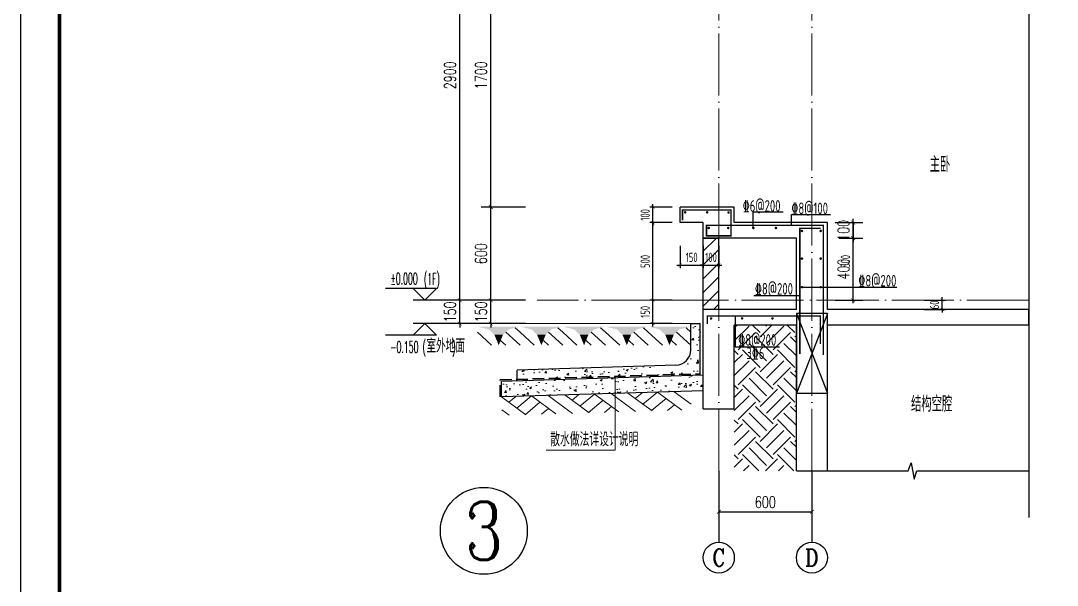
# Model space of a CAD drawing. Extents: x -1058961 to 23600, y -449123 to 2751847.
# Drawn here: x -105561 to -98879, y -34740 to -31101 of the extents above; entities that cross this region are included whole.
import ezdxf
from ezdxf.enums import TextEntityAlignment as Align

# ---------------------------------------------------------------- set-up
doc = ezdxf.new("R2010")
doc.units = 0
doc.header["$LTSCALE"] = 1000
doc.linetypes.add('DASH', pattern=[0.35, 0.25, -0.1])
doc.linetypes.add('DOTE', pattern=[2.42, 2, -0.2, 0.02, -0.2])
doc.layers.get('0').update_dxf_attribs({"linetype": 'CONTINUOUS'})
doc.layers.get('DEFPOINTS').update_dxf_attribs({"linetype": 'CONTINUOUS'})
for name, color, linetype in [('A-AXIS_TEXT', 7, 'CONTINUOUS'), ('AXIS', 3, 'CONTINUOUS'), ('COLUMN', 4, 'CONTINUOUS'), ('DIM', 2, 'CONTINUOUS'), ('DIM_ELEV', 3, 'CONTINUOUS'), ('DIM_SYMB', 3, 'CONTINUOUS'), ('PUB_DIM', 3, 'CONTINUOUS'), ('PUB_TEXT', 2, 'CONTINUOUS'), ('REIN', 6, 'CONTINUOUS'), ('S-大样-砼线', 7, 'CONTINUOUS'), ('S-引出线', 40, 'CONTINUOUS'), ('TEXT', 2, 'CONTINUOUS'), ('WALL', 5, 'CONTINUOUS'), ('yichutu', 7, 'CONTINUOUS')]:
    doc.layers.add(name, color=color, linetype=linetype)
for name, color, linetype, lineweight in [('AXIS_TEXT', 7, 'CONTINUOUS', 20), ('DOTE', 19, 'DOTE', 9), ('PUB_HATCH', 8, 'CONTINUOUS', 9), ('图框', 9, 'CONTINUOUS', 18), ('填充', 251, 'CONTINUOUS', 5), ('平面-排水沟', 86, 'CONTINUOUS', 15), ('立面-中轮廓线', 30, 'CONTINUOUS', 35), ('粉刷', 251, 'CONTINUOUS', 9)]:
    doc.layers.add(name, color=color, linetype=linetype, lineweight=lineweight)
doc.styles.add('_TCH_AXIS', font='COMPLEX', dxfattribs={"bigfont": 'GBCBIG'})
doc.styles.add('_TCH_DIM', font='SIMPLEX.shx', dxfattribs={"width": 0.7, "bigfont": 'GBCBIG.shx'})
doc.styles.add('_TCH_DIM_T3', font='SIMPLEX', dxfattribs={"width": 0.705882, "bigfont": 'GBCBIG'})
doc.styles.add('COMPLEX', font='COMPLEX')
doc.styles.add('DIM_FONT_T3', font='SIMPLEX', dxfattribs={"width": 0.705882, "bigfont": 'GBCBIG'})
doc.styles.add('TSSD_DIMENSION', font='Tssdeng.shx', dxfattribs={"width": 0.7, "bigfont": 'tssdchn.shx'})
doc.styles.add('TSSD_REIN', font='tssdeng.shx', dxfattribs={"width": 0.7, "height": 300, "bigfont": 'tssdchn.shx'})
doc.dimstyles.new('_TCH_ARCH&&25', dxfattribs={"dimtxt": 74.375, "dimasz": 25, "dimexe": 62.5, "dimexo": 75, "dimgap": 25, "dimtad": 1, "dimdec": 0, "dimzin": 0, "dimdsep": 46, "dimtxsty": '_TCH_DIM_T3', "dimblk": 'ARCHTICK', "dimcen": 0.09, "dimclrt": 7, "dimazin": 0, "dimtfac": 1, "dimtdec": 0, "dimtix": 1, "dimtmove": 2, "dimatfit": 3, "dimldrblk": 'ARCHTICK', "dimfxl": 0, "dimtolj": 1, "dimtzin": 0, "dimarcsym": 0})
doc.dimstyles.new('TSSD_20_20', dxfattribs={"dimtxt": 60, "dimasz": 20, "dimexe": 20, "dimexo": 50, "dimgap": 20, "dimtad": 1, "dimdec": 0, "dimzin": 0, "dimdsep": 46, "dimtxsty": 'TSSD_DIMENSION', "dimblk": 'ARCHTICK', "dimblk1": 'ARCHTICK', "dimblk2": 'ARCHTICK', "dimcen": 0, "dimdle": 20, "dimclrt": 7, "dimadec": 0, "dimazin": 0, "dimtfac": 1, "dimtdec": 0, "dimtix": 1, "dimtmove": 2, "dimatfit": 3, "dimfxl": 0, "dimtolj": 1, "dimtzin": 0, "dimarcsym": 0})
pattern_1 = [(50, (28072.99, 249033.25), (143.452037, -12.550427), [15, -165]), (355, (28072.99, 249033.25), (-27.750267, 150.438427), [12, -132]), (100.4514, (28084.94, 249032.2), (115.701876, 137.88791), [12.74804, -140.22842]), (46.1842, (28072.99, 249073.25), (213.44821, -33.1038), [22.5, -247.5]), (96.6356, (28090.77, 249070.5), (186.93254, 194.82357), [19.12206, -210.3426]), (351.1842, (28072.99, 249073.25), (186.93239, 194.82372), [18, -198]), (21, (28092.99, 249063.25), (119.38141, -80.52378), [15, -165]), (326, (28092.99, 249063.25), (48.663066, 145.03001), [12, -132]), (71.4514, (28102.93, 249056.54), (168.044526, 64.5061), [12.74804, -140.22842]), (37.5, (28072.986, 249033.25), (2.431971, 66.578771), [0, -130.4, 0, -134, 0, -132.5]), (7.5, (28072.986, 249033.25), (52.613907, 78.882342), [0, -76.4, 0, -127.4, 0, -50.5]), (327.5, (28028.386, 249033.25), (106.764487, -4.510974), [0, -50, 0, -156, 0, -207]), (317.5, (28008.39, 249033.25), (116.637234, 20.020996), [0, -65, 0, -103.6, 0, -147])]

# ---------------------------------------------------------------- blocks, each defined once
blk = doc.blocks.new('GFDDDDRG')
at = {"layer": '图框'}
blk.add_lwpolyline([(923310, -107437), (923310, -159999), (893610, -159999), (893610, -107437)], close=True, dxfattribs=at)
blk.add_lwpolyline([(923310, -107437), (923310, -159999), (893610, -159999), (893610, -107437)], close=True, dxfattribs=at)
at = {"layer": '图框', "const_width": 50}
blk.add_lwpolyline([(894110, -159499), (922810, -159499), (922810, -108687), (894110, -108687)], close=True, dxfattribs=at)
blk = doc.blocks.new('yct-1051-594-26275-14850-25-1002.0')
at = {"layer": 'yichutu', "color": 7}
blk.add_lwpolyline([(0, 0), (0, 14850), (26275, 14850), (26275, 0)], close=True, dxfattribs=at)
blk = doc.blocks.new('$LINEPAT$素土夯实')
at = {"color": 0}
for p, q in [((0, -210), (210, 0)), ((120, -300), (420, 0)), ((420, 0), (608, -188)), ((495, -300), (795, 0)), ((615, 0), (705, -90)), ((315, -105), (502, -293)), ((210, -210), (300, -300)), ((705, -300), (795, -210))]:
    blk.add_line(p, q, dxfattribs=at)
blk = doc.blocks.new('$LinePat$自然土壤')
at = {"color": 0}
for p, q in [((0, -90), (71, -19)), ((0, -300), (211, -89)), ((420, -300), (630, -90)), ((210, -300), (286, -224))]:
    blk.add_line(p, q, dxfattribs=at)
for points in [[(0, 0), (630, 0), (168, -45), (462, -45)], [(168, -45), (462, -45), (252, -132), (378, -132)], [(252, -132), (378, -132), (315, -300)]]:
    blk.add_solid(points, dxfattribs=at)
blk = doc.blocks.new('sanshui')
at = {"layer": '粉刷'}
h = blk.add_hatch(dxfattribs=at)
h.set_pattern_fill('混凝土', color=256, scale=20)
h.set_pattern_definition(pattern_1)
edge = h.paths.add_edge_path()
edge.add_line((346317.8, 427329.6), (346257.8, 427329.6))
edge.add_line((346257.8, 427329.6), (346257.8, 427160.3))
edge.add_arc((346157.8, 427160.3), 100, 271.71836, 360, ccw=False)
edge.add_line((346160.8, 427060.3), (345137.8, 427029.6))
edge.add_line((345137.8, 427029.6), (345137.8, 426969.6))
edge.add_line((345137.8, 426969.6), (346317.8, 427005))
edge.add_line((346317.8, 427005), (346317.8, 427329.6))
h = blk.add_hatch(dxfattribs=at)
h.set_pattern_fill('混凝土', color=256, scale=20)
h.set_pattern_definition(pattern_1)
h.paths.add_polyline_path([(346337.8, 426895.6), (346337.8, 426995.6), (345037.8, 426956.6), (345037.8, 426856.6)])
at = {"layer": 'COLUMN'}
for p, q in [((346257.8, 427329.6), (346317.8, 427329.6)), ((346257.8, 427160.3), (346257.8, 427329.6)), ((346317.8, 426995), (346317.8, 427329.6)), ((346160.8, 427060.3), (345137.8, 427029.6)), ((346338.1, 426995.6), (345037.8, 426956.6)), ((345137.8, 426959.6), (345137.8, 427029.6)), ((345037.8, 426856.6), (345037.8, 426956.6)), ((346338.1, 426895.6), (345037.8, 426856.6))]:
    blk.add_line(p, q, dxfattribs=at)
blk.add_arc((346157.8, 427160.3), 100, 271.71836, 0, dxfattribs=at)
at = {"layer": '立面-中轮廓线', "linetype": 'DASH', "ltscale": 0.3}
blk.add_lwpolyline([(345027.8, 426856.6), (345027.8, 426966.3), (346317.8, 427005)], dxfattribs=at)
at = {"layer": '粉刷'}
blk.add_line((344881.5, 427329.6), (346257.8, 427329.6), dxfattribs=at)
at = {"layer": '粉刷', "yscale": 0.4, "zscale": 0.4}
for name, p, xscale, rotation in [('$LinePat$自然土壤', (345156.8, 427309.6), -0.4369306507241237, 359.9999999999903), ('$LinePat$自然土壤', (345432, 427309.6), -0.4369306507241237, 359.9999999999903), ('$LinePat$自然土壤', (345707.3, 427309.6), -0.4369306507241237, 359.9999999999903), ('$LinePat$自然土壤', (345982.6, 427309.6), -0.4369306507241237, 359.9999999999903), ('$LinePat$自然土壤', (346257.8, 427309.6), -0.4369306507241237, 359.9999999999903), ('$LINEPAT$素土夯实', (345444.5, 426868.8), -0.5117605352322558, 1.718358001643932), ('$LINEPAT$素土夯实', (345851.2, 426881), -0.5117605352322558, 1.718358001643932), ('$LINEPAT$素土夯实', (346257.8, 426893.2), -0.5117605352322558, 1.718358001643932)]:
    blk.add_blockref(name, p, dxfattribs=dict(at, xscale=xscale, rotation=rotation))
blk = doc.blocks.new('_ArchTick')
at = {"color": 0, "linetype": 'ByBlock', "const_width": 0.15}
blk.add_lwpolyline([(-0.5, -0.5), (0.5, 0.5)], dxfattribs=at)
blk = doc.blocks.new('*D2454')
at = {"layer": 'DEFPOINTS', "color": 0}
for p in [(-99786.3, -32903.1), (-99620.3, -32903.1), (-99786.3, -32963.1)]:
    blk.add_point(p, dxfattribs=at)
at = {"layer": 'DIM', "color": 0, "lineweight": -2}
for p, q in [((-99736.3, -32903.1), (-99600.3, -32903.1)), ((-99620.3, -32903.1), (-99620.3, -32883.1)), ((-99620.3, -32963.1), (-99620.3, -32903.1)), ((-99736.3, -32963.1), (-99600.3, -32963.1)), ((-99620.3, -32963.1), (-99620.3, -32983.1))]:
    blk.add_line(p, q, dxfattribs=at)
at = {"layer": 'DIM', "color": 0, "lineweight": -2, "xscale": 20, "yscale": 20, "zscale": 20}
for p, rotation in [((-99620.3, -32903.1), 270), ((-99620.3, -32963.1), 90)]:
    blk.add_blockref('_ArchTick', p, dxfattribs=dict(at, rotation=rotation))
at = {"layer": 'DIM', "color": 7, "insert": (-99670.3, -32933.1), "char_height": 60, "attachment_point": 5, "rotation": 90, "style": 'TSSD_DIMENSION'}
blk.add_mtext('\\A1;60', dxfattribs=at)
blk = doc.blocks.new('*D2264')
at = {"layer": 'DEFPOINTS', "color": 0}
for p in [(-101310.5, -32503.1), (-101160.5, -32503.1), (-101160.5, -32676.8)]:
    blk.add_point(p, dxfattribs=at)
at = {"layer": 'DIM', "color": 0, "lineweight": -2}
for p, q in [((-101310.5, -32553.1), (-101310.5, -32696.8)), ((-101160.5, -32553.1), (-101160.5, -32696.8)), ((-101330.5, -32676.8), (-101140.5, -32676.8))]:
    blk.add_line(p, q, dxfattribs=at)
at = {"layer": 'DIM', "color": 0, "lineweight": -2, "xscale": 20, "yscale": 20, "zscale": 20, "rotation": 180}
blk.add_blockref('_ArchTick', (-101310.5, -32676.8), dxfattribs=at)
at = {"layer": 'DIM', "color": 0, "lineweight": -2, "xscale": 20, "yscale": 20, "zscale": 20}
blk.add_blockref('_ArchTick', (-101160.5, -32676.8), dxfattribs=at)
at = {"layer": 'DIM', "color": 7, "insert": (-101235.5, -32626.8), "char_height": 60, "attachment_point": 5, "style": 'TSSD_DIMENSION'}
blk.add_mtext('\\A1;150', dxfattribs=at)
blk = doc.blocks.new('*D2265')
at = {"layer": 'DEFPOINTS', "color": 0}
for p in [(-101160.5, -32503.1), (-101060.5, -32503.1), (-101060.5, -32676.8)]:
    blk.add_point(p, dxfattribs=at)
at = {"layer": 'DIM', "color": 0, "lineweight": -2}
for p, q in [((-101160.5, -32553.1), (-101160.5, -32696.8)), ((-101060.5, -32553.1), (-101060.5, -32696.8)), ((-101160.5, -32676.8), (-101180.5, -32676.8)), ((-101160.5, -32676.8), (-101060.5, -32676.8)), ((-101060.5, -32676.8), (-101040.5, -32676.8))]:
    blk.add_line(p, q, dxfattribs=at)
at = {"layer": 'DIM', "color": 0, "lineweight": -2, "xscale": 20, "yscale": 20, "zscale": 20}
blk.add_blockref('_ArchTick', (-101160.5, -32676.8), dxfattribs=at)
at = {"layer": 'DIM', "color": 0, "lineweight": -2, "xscale": 20, "yscale": 20, "zscale": 20, "rotation": 180}
blk.add_blockref('_ArchTick', (-101060.5, -32676.8), dxfattribs=at)
at = {"layer": 'DIM', "color": 7, "insert": (-101110.5, -32626.8), "char_height": 60, "attachment_point": 5, "style": 'TSSD_DIMENSION'}
blk.add_mtext('\\A1;100', dxfattribs=at)
blk = doc.blocks.new('*D2266')
at = {"layer": 'AXIS', "color": 0, "lineweight": -2}
for p, q in [((-101060.5, -34078.1), (-101060.5, -34329.7)), ((-100460.5, -34078.1), (-100460.5, -34329.7)), ((-101060.5, -34267.2), (-100460.5, -34267.2))]:
    blk.add_line(p, q, dxfattribs=at)
at = {"layer": 'DEFPOINTS', "color": 0}
for p in [(-101060.5, -34003.1), (-100460.5, -34003.1), (-100460.5, -34267.2)]:
    blk.add_point(p, dxfattribs=at)
at = {"layer": 'AXIS', "color": 0, "lineweight": -2, "xscale": 25, "yscale": 25, "zscale": 25, "rotation": 180}
blk.add_blockref('_ArchTick', (-101060.5, -34267.2), dxfattribs=at)
at = {"layer": 'AXIS', "color": 0, "lineweight": -2, "xscale": 25, "yscale": 25, "zscale": 25}
blk.add_blockref('_ArchTick', (-100460.5, -34267.2), dxfattribs=at)
at = {"layer": 'AXIS', "color": 7, "insert": (-100760.5, -34205), "char_height": 74.38, "attachment_point": 5, "style": '_TCH_DIM_T3'}
blk.add_mtext('\\A1;600', dxfattribs=at)
blk = doc.blocks.new('*D2267')
at = {"layer": 'DEFPOINTS', "color": 0}
for p in [(-101485.1, -32303.1), (-101310.5, -32303.1), (-101310.5, -32403.1)]:
    blk.add_point(p, dxfattribs=at)
at = {"layer": 'DIM', "color": 0, "lineweight": -2}
for p, q in [((-101360.5, -32303.1), (-101505.1, -32303.1)), ((-101485.1, -32303.1), (-101485.1, -32283.1)), ((-101485.1, -32403.1), (-101485.1, -32303.1)), ((-101360.5, -32403.1), (-101505.1, -32403.1)), ((-101485.1, -32403.1), (-101485.1, -32423.1))]:
    blk.add_line(p, q, dxfattribs=at)
at = {"layer": 'DIM', "color": 0, "lineweight": -2, "xscale": 20, "yscale": 20, "zscale": 20}
for p, rotation in [((-101485.1, -32303.1), 270), ((-101485.1, -32403.1), 90)]:
    blk.add_blockref('_ArchTick', p, dxfattribs=dict(at, rotation=rotation))
at = {"layer": 'DIM', "color": 7, "insert": (-101535.1, -32353.1), "char_height": 60, "attachment_point": 5, "rotation": 90, "style": 'TSSD_DIMENSION'}
blk.add_mtext('\\A1;100', dxfattribs=at)
blk = doc.blocks.new('*D2268')
at = {"layer": 'DEFPOINTS', "color": 0}
for p in [(-101485.1, -32403.1), (-101310.5, -32403.1), (-101310.5, -32903.1)]:
    blk.add_point(p, dxfattribs=at)
at = {"layer": 'DIM', "color": 0, "lineweight": -2}
for p, q in [((-101360.5, -32403.1), (-101505.1, -32403.1)), ((-101485.1, -32923.1), (-101485.1, -32383.1)), ((-101360.5, -32903.1), (-101505.1, -32903.1))]:
    blk.add_line(p, q, dxfattribs=at)
at = {"layer": 'DIM', "color": 0, "lineweight": -2, "xscale": 20, "yscale": 20, "zscale": 20}
for p, rotation in [((-101485.1, -32403.1), 90), ((-101485.1, -32903.1), 270)]:
    blk.add_blockref('_ArchTick', p, dxfattribs=dict(at, rotation=rotation))
at = {"layer": 'DIM', "color": 7, "insert": (-101535.1, -32653.1), "char_height": 60, "attachment_point": 5, "rotation": 90, "style": 'TSSD_DIMENSION'}
blk.add_mtext('\\A1;500', dxfattribs=at)
blk = doc.blocks.new('*D2269')
at = {"layer": 'DEFPOINTS', "color": 0}
for p in [(-101485.1, -32903.1), (-101310.5, -32903.1), (-101310.5, -33053.1)]:
    blk.add_point(p, dxfattribs=at)
at = {"layer": 'DIM', "color": 0, "lineweight": -2}
for p, q in [((-101360.5, -32903.1), (-101505.1, -32903.1)), ((-101485.1, -33073.1), (-101485.1, -32883.1)), ((-101360.5, -33053.1), (-101505.1, -33053.1))]:
    blk.add_line(p, q, dxfattribs=at)
at = {"layer": 'DIM', "color": 0, "lineweight": -2, "xscale": 20, "yscale": 20, "zscale": 20}
for p, rotation in [((-101485.1, -32903.1), 90), ((-101485.1, -33053.1), 270)]:
    blk.add_blockref('_ArchTick', p, dxfattribs=dict(at, rotation=rotation))
at = {"layer": 'DIM', "color": 7, "insert": (-101535.1, -32978.1), "char_height": 60, "attachment_point": 5, "rotation": 90, "style": 'TSSD_DIMENSION'}
blk.add_mtext('\\A1;150', dxfattribs=at)
blk = doc.blocks.new('*D2270')
at = {"layer": 'DEFPOINTS', "color": 0}
for p in [(-100360.5, -32403.1), (-100194.5, -32403.1), (-100360.5, -32903.1)]:
    blk.add_point(p, dxfattribs=at)
at = {"layer": 'DIM', "color": 0, "lineweight": -2}
for p, q in [((-100310.5, -32403.1), (-100174.5, -32403.1)), ((-100194.5, -32923.1), (-100194.5, -32383.1)), ((-100310.5, -32903.1), (-100174.5, -32903.1))]:
    blk.add_line(p, q, dxfattribs=at)
at = {"layer": 'DIM', "color": 0, "lineweight": -2, "xscale": 20, "yscale": 20, "zscale": 20}
for p, rotation in [((-100194.5, -32403.1), 90), ((-100194.5, -32903.1), 270)]:
    blk.add_blockref('_ArchTick', p, dxfattribs=dict(at, rotation=rotation))
at = {"layer": 'DIM', "color": 7, "insert": (-100244.5, -32653.1), "char_height": 60, "attachment_point": 5, "rotation": 90, "style": 'TSSD_DIMENSION'}
blk.add_mtext('\\A1;500', dxfattribs=at)
blk = doc.blocks.new('*D2271')
at = {"layer": 'DEFPOINTS', "color": 0}
for p in [(-102530.7, -32903.1), (-102230.7, -32903.1), (-102230.7, -33053.6)]:
    blk.add_point(p, dxfattribs=at)
at = {"layer": 'PUB_DIM', "color": 0, "lineweight": -2}
for p, q in [((-102305.7, -32903.1), (-102593.2, -32903.1)), ((-102530.7, -32903.1), (-102530.7, -32878.1)), ((-102530.7, -33053.6), (-102530.7, -32903.1)), ((-102305.7, -33053.6), (-102593.2, -33053.6)), ((-102530.7, -33053.6), (-102530.7, -33078.6))]:
    blk.add_line(p, q, dxfattribs=at)
at = {"layer": 'PUB_DIM', "color": 0, "lineweight": -2, "xscale": 25, "yscale": 25, "zscale": 25}
for p, rotation in [((-102530.7, -32903.1), 270), ((-102530.7, -33053.6), 90)]:
    blk.add_blockref('_ArchTick', p, dxfattribs=dict(at, rotation=rotation))
at = {"layer": 'PUB_DIM', "color": 7, "insert": (-102592.9, -32978.4), "char_height": 74.38, "attachment_point": 5, "rotation": 90, "style": '_TCH_DIM_T3'}
blk.add_mtext('\\A1;150', dxfattribs=at)
blk = doc.blocks.new('*D2272')
at = {"layer": 'DEFPOINTS', "color": 0}
for p in [(-102530.7, -32303.1), (-102230.7, -32303.1), (-102230.7, -32903.1)]:
    blk.add_point(p, dxfattribs=at)
at = {"layer": 'PUB_DIM', "color": 0, "lineweight": -2}
for p, q in [((-102305.7, -32303.1), (-102593.2, -32303.1)), ((-102530.7, -32903.1), (-102530.7, -32303.1)), ((-102305.7, -32903.1), (-102593.2, -32903.1))]:
    blk.add_line(p, q, dxfattribs=at)
at = {"layer": 'PUB_DIM', "color": 0, "lineweight": -2, "xscale": 25, "yscale": 25, "zscale": 25}
for p, rotation in [((-102530.7, -32303.1), 90), ((-102530.7, -32903.1), 270)]:
    blk.add_blockref('_ArchTick', p, dxfattribs=dict(at, rotation=rotation))
at = {"layer": 'PUB_DIM', "color": 7, "insert": (-102592.9, -32603.1), "char_height": 74.38, "attachment_point": 5, "rotation": 90, "style": '_TCH_DIM_T3'}
blk.add_mtext('\\A1;600', dxfattribs=at)
blk = doc.blocks.new('*D2273')
at = {"layer": 'DEFPOINTS', "color": 0}
for p in [(-102530.7, -30603.1), (-102230.7, -30603.1), (-102230.7, -32303.1)]:
    blk.add_point(p, dxfattribs=at)
at = {"layer": 'PUB_DIM', "color": 0, "lineweight": -2}
for p, q in [((-102305.7, -30603.1), (-102593.2, -30603.1)), ((-102530.7, -32303.1), (-102530.7, -30603.1)), ((-102305.7, -32303.1), (-102593.2, -32303.1))]:
    blk.add_line(p, q, dxfattribs=at)
at = {"layer": 'PUB_DIM', "color": 0, "lineweight": -2, "xscale": 25, "yscale": 25, "zscale": 25}
for p, rotation in [((-102530.7, -30603.1), 90), ((-102530.7, -32303.1), 270)]:
    blk.add_blockref('_ArchTick', p, dxfattribs=dict(at, rotation=rotation))
at = {"layer": 'PUB_DIM', "color": 7, "insert": (-102592.9, -31453.1), "char_height": 74.38, "attachment_point": 5, "rotation": 90, "style": '_TCH_DIM_T3'}
blk.add_mtext('\\A1;1700', dxfattribs=at)
blk = doc.blocks.new('*D2291')
at = {"layer": 'DEFPOINTS', "color": 0}
for p in [(-102730.7, -32903.1), (-102230.7, -32903.1), (-102230.7, -33053.6)]:
    blk.add_point(p, dxfattribs=at)
at = {"layer": 'PUB_DIM', "color": 0, "lineweight": -2}
for p, q in [((-102305.7, -32903.1), (-102793.2, -32903.1)), ((-102730.7, -32903.1), (-102730.7, -32878.1)), ((-102730.7, -33053.6), (-102730.7, -32903.1)), ((-102305.7, -33053.6), (-102793.2, -33053.6)), ((-102730.7, -33053.6), (-102730.7, -33078.6))]:
    blk.add_line(p, q, dxfattribs=at)
at = {"layer": 'PUB_DIM', "color": 0, "lineweight": -2, "xscale": 25, "yscale": 25, "zscale": 25}
for p, rotation in [((-102730.7, -32903.1), 270), ((-102730.7, -33053.6), 90)]:
    blk.add_blockref('_ArchTick', p, dxfattribs=dict(at, rotation=rotation))
at = {"layer": 'PUB_DIM', "color": 7, "insert": (-102792.9, -32978.4), "char_height": 74.38, "attachment_point": 5, "rotation": 90, "style": '_TCH_DIM_T3'}
blk.add_mtext('\\A1;150', dxfattribs=at)
blk = doc.blocks.new('*D2292')
at = {"layer": 'DEFPOINTS', "color": 0}
for p in [(-102730.7, -30003.1), (-102230.7, -30003.1), (-102230.7, -32903.1)]:
    blk.add_point(p, dxfattribs=at)
at = {"layer": 'PUB_DIM', "color": 0, "lineweight": -2}
for p, q in [((-102305.7, -30003.1), (-102793.2, -30003.1)), ((-102730.7, -32903.1), (-102730.7, -30003.1)), ((-102305.7, -32903.1), (-102793.2, -32903.1))]:
    blk.add_line(p, q, dxfattribs=at)
at = {"layer": 'PUB_DIM', "color": 0, "lineweight": -2, "xscale": 25, "yscale": 25, "zscale": 25}
for p, rotation in [((-102730.7, -30003.1), 90), ((-102730.7, -32903.1), 270)]:
    blk.add_blockref('_ArchTick', p, dxfattribs=dict(at, rotation=rotation))
at = {"layer": 'PUB_DIM', "color": 7, "insert": (-102792.9, -31453.1), "char_height": 74.38, "attachment_point": 5, "rotation": 90, "style": '_TCH_DIM_T3'}
blk.add_mtext('\\A1;2900', dxfattribs=at)
blk = doc.blocks.new('_AXISO')
blk.add_circle((0, 0), 0.5)
at = {"layer": 'A-AXIS_TEXT', "style": 'COMPLEX', "width": 1.041667}
blk.add_attdef('A', text='', height=0.56, dxfattribs=at).set_placement((-0.25, -0.28), (0.25, -0.28), align=Align.FIT)
blk = doc.blocks.new('*D1211')
at = {"layer": 'DEFPOINTS', "color": 0}
for p in [(938.6, 1000), (1104.6, 1000), (938.6, 600)]:
    blk.add_point(p, dxfattribs=at)
at = {"layer": 'PUB_DIM', "color": 0, "lineweight": -2}
for p, q in [((1013.6, 1000), (1167.1, 1000)), ((1104.6, 600), (1104.6, 1000)), ((1013.6, 600), (1167.1, 600))]:
    blk.add_line(p, q, dxfattribs=at)
at = {"layer": 'PUB_DIM', "color": 0, "lineweight": -2, "xscale": 25, "yscale": 25, "zscale": 25}
for p, rotation in [((1104.6, 1000), 90), ((1104.6, 600), 270)]:
    blk.add_blockref('_ArchTick', p, dxfattribs=dict(at, rotation=rotation))
at = {"layer": 'PUB_DIM', "color": 7, "insert": (1042.4, 800), "char_height": 74.38, "attachment_point": 5, "rotation": 90, "style": '_TCH_DIM_T3'}
blk.add_mtext('\\A1;400', dxfattribs=at)
blk = doc.blocks.new('*D1212')
at = {"layer": 'DEFPOINTS', "color": 0}
for p in [(938.6, 1100), (938.6, 1000), (1104.6, 1000)]:
    blk.add_point(p, dxfattribs=at)
at = {"layer": 'PUB_DIM', "color": 0, "lineweight": -2}
for p, q in [((1013.6, 1100), (1167.1, 1100)), ((1104.6, 1100), (1104.6, 1125)), ((1104.6, 1100), (1104.6, 1000)), ((1013.6, 1000), (1167.1, 1000)), ((1104.6, 1000), (1104.6, 975))]:
    blk.add_line(p, q, dxfattribs=at)
at = {"layer": 'PUB_DIM', "color": 0, "lineweight": -2, "xscale": 25, "yscale": 25, "zscale": 25}
for p, rotation in [((1104.6, 1100), 270), ((1104.6, 1000), 90)]:
    blk.add_blockref('_ArchTick', p, dxfattribs=dict(at, rotation=rotation))
at = {"layer": 'PUB_DIM', "color": 7, "insert": (1042.4, 1050), "char_height": 74.38, "attachment_point": 5, "rotation": 90, "style": '_TCH_DIM_T3'}
blk.add_mtext('\\A1;100', dxfattribs=at)
blk = doc.blocks.new('A$C0D001929')
at = {"layer": 'REIN', "const_width": 9}
for points in [[(4.5, 1114), (4.5, 1181.3), (316.6, 1181.3), (316.6, 1015.2), (159.3, 1015.2), (159.3, 1082.5), (911.9, 1082.5), (911.9, 247.5)], [(165.3, 447.6), (165.3, 497.9), (893.7, 497.9), (893.7, 318.4)]]:
    blk.add_lwpolyline(points, dxfattribs=at)
at = {"layer": 'REIN', "const_width": 8}
for points in [[(17.7, 1166.6, 1), (25.7, 1166.6, 1)], [(159.3, 1166.6, 1), (167.3, 1166.6, 1)], [(297.5, 1165.7, 1), (305.5, 1165.7, 1)], [(169.5, 1065.8, 1), (177.5, 1065.8, 1)], [(295.4, 1065.8, 1), (303.4, 1065.8, 1)], [(456.9, 1065.8, 1), (464.9, 1065.8, 1)], [(602.9, 1065.8, 1), (610.9, 1065.8, 1)], [(770.5, 1046.6, 1), (778.5, 1046.6, 1)], [(891.3, 1046.6, 1), (899.3, 1046.6, 1)], [(770.5, 868.2, 1), (778.5, 868.2, 1)], [(891.3, 868.2, 1), (899.3, 868.2, 1)], [(770.5, 684.1, 1), (778.5, 684.1, 1)], [(891.3, 684.1, 1), (899.3, 684.1, 1)], [(184.7, 482.8, 1), (192.7, 482.8, 1)], [(385.2, 482.8, 1), (393.2, 482.8, 1)], [(580.4, 482.8, 1), (588.4, 482.8, 1)]]:
    blk.add_lwpolyline(points, format="xyb", close=True, dxfattribs=at)
at = {"layer": 'REIN'}
blk.add_lwpolyline([(760.8, 253.1, 9, 9, 0), (760.8, 1064.2, 9, 9, 0), (895.5, 1064.2, 9, 9, 0)], format="xyseb", dxfattribs=at)
at = {"layer": 'S-大样-砼线'}
for p, q in [((738.6, 515), (938.6, 0)), ((938.6, 515), (738.6, 0))]:
    blk.add_line(p, q, dxfattribs=at)
blk.add_lwpolyline([(938.6, 515), (738.6, 515), (738.6, 0), (938.6, 0)], close=True, dxfattribs=at)
at = {"layer": 'S-引出线'}
for p, q in [((460.9, 1065.8), (460.9, 1168.9)), ((460.9, 1168.9), (653.1, 1168.9)), ((774.5, 684.1), (1386.4, 684.1)), ((463.5, 631), (760.8, 631)), ((343.6, 497.9), (343.6, 299.7)), ((343.6, 299.7), (628.8, 299.7))]:
    blk.add_line(p, q, dxfattribs=at)
blk.add_lwpolyline([(707.5, 1082.5), (707.5, 1153.3), (958.6, 1153.3)], dxfattribs=at)
at = {"layer": 'TEXT', "style": 'TSSD_REIN', "width": 0.7}
for s, p in [('%%1326@200', (393, 1170.4)), ('%%1328@100', (706.5, 1154.9)), ('%%1328@200', (1138.3, 688.2)), ('%%1328@200', (471.5, 636)), ('%%1328@200', (364, 306.8)), ('3%%1326', (416.3, 221))]:
    blk.add_text(s, height=75, rotation=0, dxfattribs=at).set_placement(p)
at = {"layer": 'PUB_DIM'}
dim = blk.add_linear_dim(base=(1104.6, 1000), p1=(938.6, 1100), p2=(938.6, 1000), angle=90, dimstyle='_TCH_ARCH&&25', dxfattribs=at)
dim.commit()
dim.dimension.update_dxf_attribs({"geometry": '*D1212', "text_midpoint": (1042.4, 1050)})
dim = blk.add_aligned_dim(p1=(938.6, 600), p2=(938.6, 1000), distance=-166, dimstyle='_TCH_ARCH&&25', dxfattribs=at)
dim.commit()
dim.dimension.update_dxf_attribs({"geometry": '*D1211', "text_midpoint": (1042.4, 800)})

msp = doc.modelspace()

# ---------------------------------------------------------------- hatches: boundary and pattern name
at = {"layer": 'PUB_HATCH'}
h = msp.add_hatch(dxfattribs=at)
h.set_pattern_fill('普通砖', color=256, scale=25, style=0)
h.set_pattern_definition([(45, (-668291.086, 135584.79), (-44.1941915, 44.1941915), [])])
h.paths.add_polyline_path([(-101160.49, -32963.12), (-101060.49, -32963.12), (-101060.49, -32503.12), (-101160.49, -32503.12)])
at = {"layer": '填充'}
h = msp.add_hatch(dxfattribs=at)
h.set_pattern_fill('EARTH', color=250, scale=50, angle=45, style=0)
h.set_pattern_definition([(45, (-1216058.76, -489196.5), (0, 224.506403), [158.75, -158.75]), (45, (-1216100.86, -489154.4), (0, 224.506403), [158.75, -158.75]), (45, (-1216142.95, -489112.3), (0, 224.506403), [158.75, -158.75]), (135, (-1216142.95, -489084.24), (-224.506403, 0), [158.75, -158.75]), (135, (-1216100.86, -489042.15), (-224.506403, 0), [158.75, -158.75]), (135, (-1216058.76, -489000.05), (-224.506403, 0), [158.75, -158.75])])
h.paths.add_polyline_path([(-100560.49, -34003.12), (-100560.49, -33063.12), (-100960.49, -33063.13), (-100960.49, -34003.12)])

# ---------------------------------------------------------------- linework, layer by layer
at = {"layer": 'AXIS'}
for p, q in [((-101060.52, -34003.12), (-101060.52, -34462.52)), ((-100460.52, -34003.12), (-100460.52, -34462.52))]:
    msp.add_line(p, q, dxfattribs=at)
at = {"layer": 'AXIS', "color": 6}
msp.add_circle((-102575.1, -34389.7), 280, dxfattribs=at)
at = {"layer": 'DIM_ELEV'}
for p, q in [((-102880.68, -32828.12), (-103208.68, -32828.12)), ((-102955.68, -32903.12), (-103030.68, -32828.12)), ((-102955.68, -32903.12), (-102880.68, -32828.12)), ((-102530.68, -32903.12), (-103030.68, -32903.12)), ((-102955.68, -33053.59), (-103030.68, -33128.59)), ((-102530.68, -33053.59), (-103030.68, -33053.59)), ((-102955.68, -33053.59), (-102880.68, -33128.59)), ((-102880.68, -33128.59), (-103208.68, -33128.59))]:
    msp.add_line(p, q, dxfattribs=at)
at = {"layer": 'DIM_SYMB'}
for points in [[(-99061.96, -14983.12), (-99061.96, -24615), (-99009.46, -24634.11), (-99114.46, -24652.62), (-99061.96, -24671.25), (-99061.96, -34303.12)], [(-100560.49, -34003.12), (-99839.35, -34003.12), (-99820.24, -33950.62), (-99801.73, -34055.62), (-99783.1, -34003.12), (-99061.96, -34003.12)]]:
    msp.add_lwpolyline(points, dxfattribs=at)
at = {"layer": 'DOTE', "color": 1, "linetype": 'DOTE', "ltscale": 0.2}
for p, q in [((-101060.49, -34003.12), (-101060.49, -14403.12)), ((-100460.49, -34003.12), (-100460.49, -14403.12)), ((-99061.96, -32903.12), (-102230.68, -32903.12))]:
    msp.add_line(p, q, dxfattribs=at)
at = {"layer": 'WALL'}
for p, q in [((-100960.49, -32303.12), (-101310.49, -32303.12)), ((-101310.49, -32403.12), (-101310.49, -32303.12)), ((-100960.49, -32403.12), (-100960.49, -32303.12)), ((-101160.49, -32403.12), (-101310.49, -32403.12)), ((-101160.49, -32503.12), (-101160.49, -32403.12)), ((-100360.49, -32403.12), (-100960.49, -32403.12)), ((-100360.49, -32963.12), (-100360.49, -32403.12)), ((-101053.8, -32503.12), (-101160.49, -32503.12)), ((-101160.49, -32963.12), (-101160.49, -32503.12)), ((-101160.49, -32503.12), (-101060.49, -32503.12)), ((-101060.49, -32963.12), (-101060.49, -32503.12)), ((-100560.49, -32503.12), (-101053.8, -32503.12)), ((-100560.49, -32963.12), (-100560.49, -32503.12)), ((-101160.49, -33603.12), (-101160.49, -32963.12)), ((-100560.49, -32963.12), (-101160.49, -32963.12)), ((-99061.96, -32963.12), (-100360.49, -32963.12)), ((-99061.96, -33063.12), (-99061.96, -32963.12)), ((-100960.49, -33603.12), (-100960.49, -33063.12)), ((-100560.49, -33063.12), (-100960.49, -33063.12)), ((-100560.49, -34003.12), (-100560.49, -33063.12)), ((-99061.96, -33063.12), (-100360.49, -33063.12)), ((-100360.49, -34003.12), (-100360.49, -33063.12)), ((-101160.49, -33603.12), (-100960.49, -33603.12)), ((-100560.49, -34003.12), (-100360.49, -34003.12))]:
    msp.add_line(p, q, dxfattribs=at)
at = {"layer": '平面-排水沟'}
for p, q in [((-101729.51, -33402.71), (-101729.51, -33870.56)), ((-101729.51, -33870.56), (-102173.64, -33870.56))]:
    msp.add_line(p, q, dxfattribs=at)
at = {"layer": '平面-排水沟', "const_width": 6.67}
msp.add_lwpolyline([(-101729.51, -33399.38, 1), (-101729.51, -33406.05, 1)], format="xyb", close=True, dxfattribs=at)

# ---------------------------------------------------------------- block references
at = {"xscale": 0.5, "yscale": 0.5, "zscale": 0.5}
msp.add_blockref('GFDDDDRG', (-552365.48, 41823.38), dxfattribs=at)
msp.add_blockref('sanshui', (-447498.61, -460382.75))
at = {"layer": 'AXIS'}
ref = msp.add_blockref('_AXISO', (-101060.52, -34562.52), dxfattribs=dict(at, xscale=200, yscale=200, zscale=200))
ref.add_attrib('A', 'C', dxfattribs={"layer": 'AXIS_TEXT', "height": 113.92, "style": '_TCH_AXIS'}).set_placement((-101101.21, -34619.48), (-101019.83, -34619.48), align=Align.FIT)
ref = msp.add_blockref('_AXISO', (-100460.52, -34562.52), dxfattribs=dict(at, xscale=200, yscale=200, zscale=200))
ref.add_attrib('A', 'D', dxfattribs={"layer": 'AXIS_TEXT', "height": 108.81, "style": '_TCH_AXIS'}).set_placement((-100504.56, -34616.92), (-100416.48, -34616.92), align=Align.FIT)
at = {"layer": 'TEXT'}
msp.add_blockref('A$C0D001929', (-101299.13, -33503.12), dxfattribs=at)
at = {"layer": 'yichutu', "rotation": 270}
msp.add_blockref('yct-1051-594-26275-14850-25-1002.0', (-105560.59, -11895.1), dxfattribs=at)

# ---------------------------------------------------------------- texts
at = {"layer": 'AXIS_TEXT', "color": 6, "style": '_TCH_AXIS'}
msp.add_text('3', height=372.76, dxfattribs=at).set_placement((-102699.35, -34576.08), (-102450.85, -34576.08), align=Align.FIT)
at = {"layer": 'PUB_TEXT'}
for s, height, style, width, p in [('主卧', 100, 'TSSD_REIN', 0.7, (-99701.27, -32077.5)), ('%%P0.000', 74.375, '_TCH_DIM', 0.494118, (-103177.68, -32801.87)), ('(1F)', 74.375, '_TCH_DIM', 0.494118, (-102962.31, -32803.1)), ('室外地面', 89.362, '_TCH_DIM', 0.7, (-102945.86, -33241.12)), ('-0.150', 74.375, '_TCH_DIM', 0.494118, (-103179.08, -33242.34)), ('(', 74.38, '_TCH_DIM', 0.494118, (-102970.36, -33241.12)), (')', 74.38, '_TCH_DIM', 0.494118, (-102779.05, -33241.12)), ('结构空腔', 100, 'TSSD_REIN', 0.7, (-99821.47, -33621.71)), ('散水做法详设计说明', 89.362, 'DIM_FONT_T3', 0.705882, (-102147.39, -33844.31))]:
    msp.add_text(s, height=height, dxfattribs=dict(at, style=style, width=width)).set_placement(p)

# ---------------------------------------------------------------- dimensions: what is measured, and where the dimension line sits
at = {"layer": 'AXIS'}
dim = msp.add_aligned_dim(p1=(-101060.49, -34003.12), p2=(-100460.49, -34003.12), distance=-264.03, dimstyle='_TCH_ARCH&&25', dxfattribs=at)
dim.commit()
dim.dimension.update_dxf_attribs({"geometry": '*D2266', "text_midpoint": (-100760.49, -34204.97)})
at = {"layer": 'DIM'}
for p1, p2, distance, picture, middle in [((-101310.49, -32403.12), (-101310.49, -32303.12), 174.61, '*D2267', (-101535.1, -32353.12)), ((-101310.49, -32903.12), (-101310.49, -32403.12), 174.61, '*D2268', (-101535.1, -32653.12)), ((-100360.49, -32903.12), (-100360.49, -32403.12), -165.96, '*D2270', (-100244.53, -32653.12)), ((-101310.49, -32503.12), (-101160.49, -32503.12), -173.71, '*D2264', (-101235.49, -32626.83)), ((-101160.49, -32503.12), (-101060.49, -32503.12), -173.71, '*D2265', (-101110.49, -32626.83)), ((-101310.49, -33053.12), (-101310.49, -32903.12), 174.61, '*D2269', (-101535.1, -32978.12)), ((-99786.26, -32963.12), (-99786.26, -32903.12), -165.96, '*D2454', (-99670.3, -32933.12))]:
    dim = msp.add_aligned_dim(p1=p1, p2=p2, distance=distance, dimstyle='TSSD_20_20', dxfattribs=at)
    dim.commit()
    dim.dimension.update_dxf_attribs({"geometry": picture, "text_midpoint": middle})
at = {"layer": 'PUB_DIM'}
for p1, p2, distance, picture, middle in [((-102230.68, -32903.12), (-102230.68, -30003.12), 500, '*D2292', (-102792.87, -31453.12)), ((-102230.68, -32303.12), (-102230.68, -30603.12), 300, '*D2273', (-102592.87, -31453.12)), ((-102230.68, -32903.12), (-102230.68, -32303.12), 300, '*D2272', (-102592.87, -32603.12)), ((-102230.68, -33053.59), (-102230.68, -32903.12), 500, '*D2291', (-102792.87, -32978.36)), ((-102230.68, -33053.59), (-102230.68, -32903.12), 300, '*D2271', (-102592.87, -32978.36))]:
    dim = msp.add_aligned_dim(p1=p1, p2=p2, distance=distance, dimstyle='_TCH_ARCH&&25', dxfattribs=at)
    dim.commit()
    dim.dimension.update_dxf_attribs({"geometry": picture, "text_midpoint": middle})

doc.saveas('drawing.dxf')
